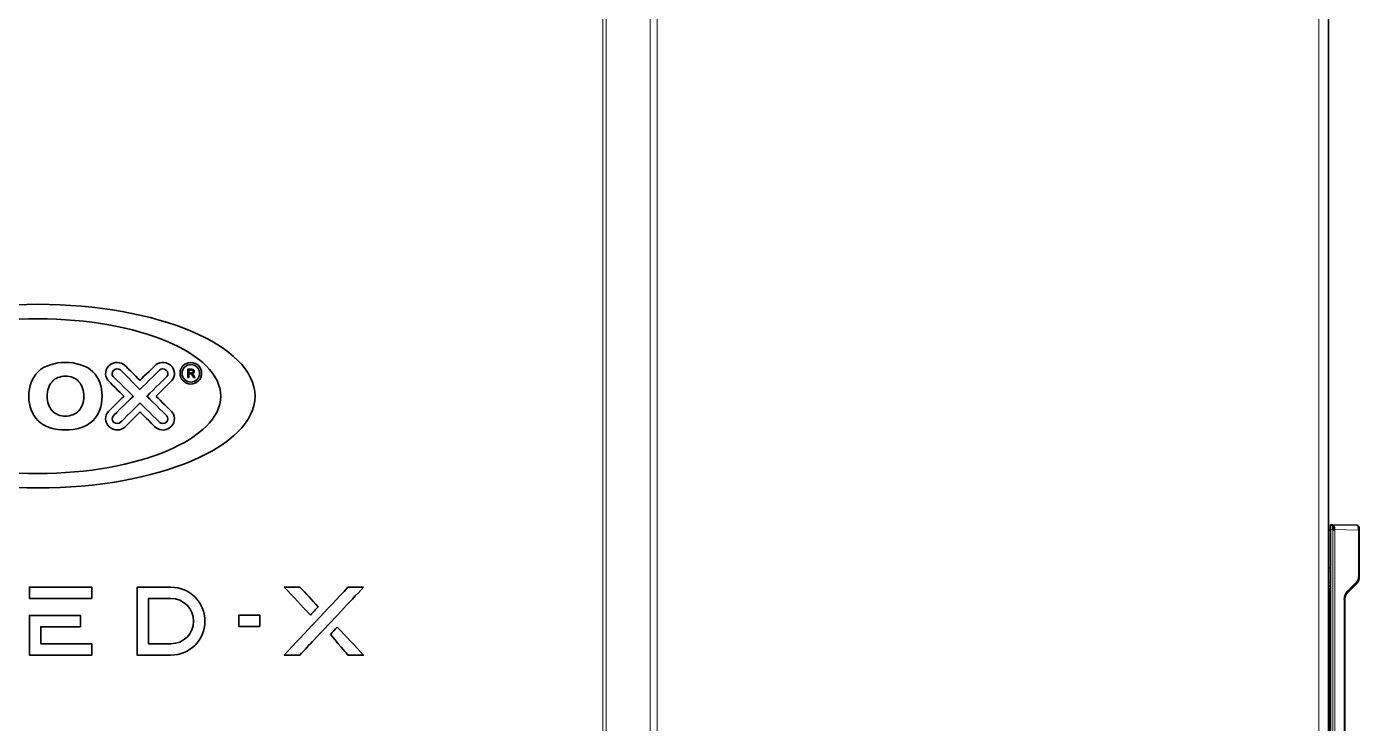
# Model space of a CAD drawing. Header units: inches. Extents: x -1096 to 3103, y -191 to 3207.
# Drawn here: x 1524.1 to 1800.4, y 1324.1 to 1468.5 of the extents above; entities that cross this region are included whole.
import ezdxf

# ---------------------------------------------------------------- set-up
doc = ezdxf.new("R2010")
doc.units = ezdxf.units.IN

msp = doc.modelspace()

# ---------------------------------------------------------------- linework, layer by layer
at = {"lineweight": 13}
for p, q in [((1643.55, 1895.14), (1643.55, 1263.14)), ((1644.26, 1895.14), (1644.26, 1263.14)), ((1653.38, 1895.14), (1653.38, 1263.14)), ((1654.79, 1895.14), (1654.79, 1263.14)), ((1791.96, 1636.62), (1791.96, 1263.14)), ((1794, 1383.14), (1793.96, 1383.14)), ((1794.89, 1364.28), (1794.36, 1364.29)), ((1794.89, 1364.28), (1794.89, 1252.81)), ((1795.25, 1364.29), (1800.22, 1364.2)), ((1795.25, 1364.28), (1795.25, 1252.81)), ((1800.22, 1364.2), (1800.36, 1364.2)), ((1800.22, 1354.47), (1800.22, 1364.2)), ((1800.22, 1354.47), (1800.36, 1354.47)), ((1794, 1353.31), (1794.36, 1353.32)), ((1797.95, 1351.58), (1799.78, 1353.41)), ((1794, 1350.56), (1794.12, 1350.57)), ((1794.12, 1350.57), (1794.12, 1251.72)), ((1794.12, 1350.57), (1794.36, 1350.57)), ((1797.22, 1349.81), (1797.36, 1349.81)), ((1797.22, 1252.98), (1797.22, 1349.81)), ((1793.96, 1327.14), (1794, 1327.14))]:
    msp.add_line(p, q, dxfattribs=at)
at = {"lineweight": 35}
for p, q in [((1793.96, 1895.14), (1793.96, 1263.14)), ((1793.96, 1385.14), (1794, 1385.14)), ((1794, 1385.14), (1794, 1383.14)), ((1794, 1383.14), (1794, 1327.14)), ((1794.71, 1365.28), (1794.36, 1365.29)), ((1794.36, 1364.29), (1794.36, 1365.29)), ((1794.71, 1365.28), (1799.87, 1365.19)), ((1800.36, 1364.2), (1800.36, 1364.69)), ((1794.36, 1364.22), (1794, 1364.21)), ((1794.36, 1364.29), (1794.36, 1252.75)), ((1795.25, 1364.29), (1795.25, 1364.28)), ((1800.36, 1354.47), (1800.36, 1364.2)), ((1794, 1352.56), (1794.36, 1352.57)), ((1797.95, 1351.23), (1799.78, 1353.05)), ((1797.36, 1252.98), (1797.36, 1349.81)), ((1797.38, 1350.07), (1797.37, 1350.01)), ((1794, 1327.14), (1794, 1325.14)), ((1794, 1325.14), (1793.96, 1325.14))]:
    msp.add_line(p, q, dxfattribs=at)
msp.add_arc((1799.86, 1364.69), 0.5, 0, 89, dxfattribs=at)
at = {"lineweight": 13}
for centre, major_axis, ratio, start_param, end_param in [((1844.81, 8513.34), (0, 7157.87), 0.99956, 3.134487, 3.134542), ((1794.11, 1351.82), (0.25, 0), 0.557599, 4.736607, 6.28319), ((1797.6, 1351.58), (-0.354, 0.354), 0.57735, 3.141593, 4.18879)]:
    msp.add_ellipse(centre, major_axis=major_axis, ratio=ratio, start_param=start_param, end_param=end_param, dxfattribs=at)
at = {"lineweight": 35}
for centre, major_axis, ratio, start_param, end_param in [((1798.72, 1354.47), (0.32, 1.46), 0.999392, 4.143856, 4.929694), ((1799.71, 1349.82), (1.18, 2.2), 0.998275, 1.275852, 2.062555), ((1799.42, 1353.41), (-0.354, 0.354), 0.57735, 3.141592, 4.18879)]:
    msp.add_ellipse(centre, major_axis=major_axis, ratio=ratio, start_param=start_param, end_param=end_param, dxfattribs=at)
for points, knots in [([(1526.47, 1410.99), (1501.68, 1410.99), (1481.47, 1402.44), (1481.47, 1381.47), (1501.68, 1372.92), (1551.25, 1372.92), (1571.47, 1381.47), (1571.47, 1402.44), (1551.25, 1410.99), (1526.47, 1410.99)], [0, 0, 0, 0, 0.25, 0.25, 0.5, 0.5, 0.75, 0.75, 1, 1, 1, 1]), ([(1526.46, 1375.92), (1505.59, 1375.92), (1488.56, 1383.12), (1488.56, 1400.79), (1505.59, 1407.99), (1547.34, 1407.99), (1564.37, 1400.79), (1564.37, 1383.12), (1547.34, 1375.92), (1526.46, 1375.92)], [0, 0, 0, 0, 0.25, 0.25, 0.5, 0.5, 0.75, 0.75, 1, 1, 1, 1]), ([(1532.18, 1398.95), (1530.1, 1398.95), (1527.79, 1398.3), (1526.51, 1397.01), (1525.23, 1395.72), (1524.59, 1394.04), (1524.59, 1389.85), (1525.23, 1388.15), (1526.5, 1386.87), (1527.77, 1385.58), (1530.09, 1384.94), (1534.26, 1384.94), (1536.58, 1385.58), (1539.14, 1388.15), (1539.78, 1389.85), (1539.78, 1394.03), (1539.14, 1395.72), (1536.57, 1398.3), (1534.26, 1398.95), (1532.18, 1398.95)], [0, 0, 0, 0, 0.125, 0.125, 0.125, 0.25, 0.25, 0.375, 0.375, 0.375, 0.5, 0.5, 0.625, 0.625, 0.75, 0.75, 0.875, 0.875, 1, 1, 1, 1]), ([(1550.95, 1391.94), (1550.95, 1391.94), (1553.38, 1394.33), (1554.23, 1395.18), (1555.04, 1395.98), (1554.9, 1397.62), (1553.95, 1398.38), (1552.78, 1399.3), (1551.35, 1398.93), (1550.7, 1398.27), (1550.18, 1397.75), (1547.62, 1395.24), (1547.62, 1395.24), (1547.62, 1395.24), (1545.06, 1397.76), (1543.82, 1399), (1542.23, 1399.28), (1540.11, 1397.16), (1540.46, 1395.76), (1541.88, 1394.33), (1544.29, 1391.94), (1544.29, 1391.94), (1544.29, 1391.94), (1541.84, 1389.51), (1540.32, 1387.99), (1540.26, 1386.59), (1542.21, 1384.64), (1543.78, 1384.84), (1545.2, 1386.26), (1547.63, 1388.68), (1547.63, 1388.68), (1547.63, 1388.68), (1550.08, 1386.25), (1550.65, 1385.67), (1551.27, 1385.05), (1552.74, 1384.43), (1554, 1385.57), (1555.2, 1386.65), (1554.76, 1388.18), (1553.53, 1389.42), (1550.95, 1391.94), (1550.95, 1391.94)], [0, 0, 0, 0, 0.0625, 0.0625, 0.0625, 0.125, 0.125, 0.125, 0.1875, 0.1875, 0.1875, 0.25, 0.25, 0.25, 0.3125, 0.3125, 0.375, 0.375, 0.4375, 0.4375, 0.5, 0.5, 0.5, 0.5625, 0.5625, 0.625, 0.625, 0.6875, 0.6875, 0.75, 0.75, 0.75, 0.8125, 0.8125, 0.8125, 0.875, 0.875, 0.875, 0.9375, 0.9375, 1, 1, 1, 1]), ([(1553.1, 1386.57), (1552.69, 1386.15), (1551.98, 1386.25), (1551.47, 1386.76), (1547.63, 1390.53), (1547.63, 1390.53), (1547.63, 1390.53), (1543.84, 1386.81), (1543.33, 1386.3), (1542.62, 1386.1), (1541.71, 1387), (1541.8, 1387.58), (1542.3, 1388.07), (1546.22, 1391.94), (1546.22, 1391.94), (1546.22, 1391.94), (1542.48, 1395.62), (1542.06, 1396.03), (1541.75, 1396.34), (1541.77, 1396.93), (1542.14, 1397.29), (1542.45, 1397.6), (1543.17, 1397.73), (1543.56, 1397.38), (1543.56, 1397.38), (1547.62, 1393.35), (1547.62, 1393.35), (1547.62, 1393.35), (1551.39, 1397.06), (1551.99, 1397.65), (1552.69, 1397.75), (1553.08, 1397.37), (1553.5, 1396.96), (1553.51, 1396.35), (1552.86, 1395.71), (1549.06, 1391.95), (1549.06, 1391.95), (1549.06, 1391.95), (1552.93, 1388.14), (1553.47, 1387.6), (1553.51, 1386.98), (1553.1, 1386.57)], [0, 0, 0, 0, 0.0625, 0.0625, 0.125, 0.125, 0.125, 0.1875, 0.1875, 0.25, 0.25, 0.3125, 0.3125, 0.375, 0.375, 0.375, 0.4375, 0.4375, 0.4375, 0.5, 0.5, 0.5, 0.5625, 0.5625, 0.5625, 0.625, 0.625, 0.625, 0.6875, 0.6875, 0.75, 0.75, 0.75, 0.8125, 0.8125, 0.875, 0.875, 0.875, 0.9375, 0.9375, 1, 1, 1, 1]), ([(1558.16, 1398.93), (1556.92, 1398.93), (1555.92, 1397.93), (1555.92, 1395.45), (1556.92, 1394.44), (1559.4, 1394.44), (1560.41, 1395.45), (1560.41, 1397.93), (1559.4, 1398.93), (1558.16, 1398.93)], [0, 0, 0, 0, 0.25, 0.25, 0.5, 0.5, 0.75, 0.75, 1, 1, 1, 1]), ([(1558.16, 1394.87), (1557.16, 1394.87), (1556.35, 1395.69), (1556.35, 1397.69), (1557.16, 1398.5), (1559.16, 1398.5), (1559.98, 1397.69), (1559.98, 1395.69), (1559.16, 1394.87), (1558.16, 1394.87)], [0, 0, 0, 0, 0.25, 0.25, 0.5, 0.5, 0.75, 0.75, 1, 1, 1, 1]), ([(1534.97, 1388.94), (1534.34, 1388.2), (1533.21, 1387.82), (1531.14, 1387.82), (1530.03, 1388.19), (1529.4, 1388.94), (1528.77, 1389.68), (1528.39, 1390.67), (1528.39, 1391.9), (1528.39, 1393.18), (1528.77, 1394.2), (1529.39, 1394.95), (1530.01, 1395.7), (1531.13, 1396.08), (1533.23, 1396.08), (1534.35, 1395.71), (1534.98, 1394.95), (1535.6, 1394.2), (1535.98, 1393.17), (1535.98, 1391.89), (1535.98, 1390.65), (1535.6, 1389.68), (1534.97, 1388.94)], [0, 0, 0, 0, 0.125, 0.125, 0.25, 0.25, 0.25, 0.375, 0.375, 0.375, 0.5, 0.5, 0.5, 0.625, 0.625, 0.75, 0.75, 0.75, 0.875, 0.875, 0.875, 1, 1, 1, 1]), ([(1558.54, 1396.53), (1558.51, 1396.55), (1558.46, 1396.58), (1558.41, 1396.61), (1558.56, 1396.63), (1558.68, 1396.68), (1558.76, 1396.77), (1558.84, 1396.85), (1558.88, 1396.95), (1558.88, 1397.07), (1558.88, 1397.16), (1558.85, 1397.24), (1558.81, 1397.32), (1558.76, 1397.39), (1558.7, 1397.45), (1558.62, 1397.48), (1558.54, 1397.51), (1558.43, 1397.52), (1558.28, 1397.52), (1558.28, 1397.52), (1557.54, 1397.52), (1557.54, 1397.52), (1557.54, 1397.52), (1557.54, 1395.85), (1557.54, 1395.85), (1557.54, 1395.85), (1557.76, 1395.85), (1557.76, 1395.85), (1557.76, 1395.85), (1557.76, 1396.59), (1557.76, 1396.59), (1557.76, 1396.59), (1558.02, 1396.59), (1558.02, 1396.59), (1558.08, 1396.59), (1558.12, 1396.59), (1558.14, 1396.58), (1558.17, 1396.58), (1558.21, 1396.56), (1558.24, 1396.54), (1558.27, 1396.52), (1558.31, 1396.48), (1558.35, 1396.43), (1558.4, 1396.38), (1558.45, 1396.3), (1558.51, 1396.2), (1558.51, 1396.2), (1558.73, 1395.85), (1558.73, 1395.85), (1558.73, 1395.85), (1559.01, 1395.85), (1559.01, 1395.85), (1559.01, 1395.85), (1558.72, 1396.31), (1558.72, 1396.31), (1558.66, 1396.39), (1558.6, 1396.47), (1558.54, 1396.53)], [0, 0, 0, 0, 0.052632, 0.052632, 0.052632, 0.105263, 0.105263, 0.105263, 0.157895, 0.157895, 0.157895, 0.210526, 0.210526, 0.210526, 0.263158, 0.263158, 0.263158, 0.315789, 0.315789, 0.315789, 0.368421, 0.368421, 0.368421, 0.421053, 0.421053, 0.421053, 0.473684, 0.473684, 0.473684, 0.526316, 0.526316, 0.526316, 0.578947, 0.578947, 0.578947, 0.631579, 0.631579, 0.631579, 0.684211, 0.684211, 0.684211, 0.736842, 0.736842, 0.736842, 0.789474, 0.789474, 0.789474, 0.842105, 0.842105, 0.842105, 0.894737, 0.894737, 0.894737, 0.947368, 0.947368, 0.947368, 1, 1, 1, 1]), ([(1558.24, 1396.78), (1558.24, 1396.78), (1557.76, 1396.78), (1557.76, 1396.78), (1557.76, 1396.78), (1557.76, 1397.34), (1557.76, 1397.34), (1557.76, 1397.34), (1558.29, 1397.34), (1558.29, 1397.34), (1558.41, 1397.34), (1558.5, 1397.31), (1558.56, 1397.26), (1558.62, 1397.21), (1558.65, 1397.14), (1558.65, 1397.07), (1558.65, 1397.01), (1558.63, 1396.96), (1558.6, 1396.92), (1558.57, 1396.87), (1558.53, 1396.84), (1558.47, 1396.82), (1558.42, 1396.79), (1558.34, 1396.78), (1558.24, 1396.78)], [0, 0, 0, 0, 0.125, 0.125, 0.125, 0.25, 0.25, 0.25, 0.375, 0.375, 0.375, 0.5, 0.5, 0.5, 0.625, 0.625, 0.625, 0.75, 0.75, 0.75, 0.875, 0.875, 0.875, 1, 1, 1, 1]), ([(1800.33, 1364.2), (1800.33, 1364.26), (1800.33, 1364.36), (1800.33, 1364.51), (1800.33, 1364.63), (1800.33, 1364.75), (1800.33, 1364.85), (1800.33, 1364.88), (1800.33, 1364.88)], [0, 0, 0, 0, 0.132912, 0.263476, 0.390789, 0.515356, 0.758901, 1, 1, 1, 1]), ([(1795.25, 1364.29), (1795.23, 1364.29), (1795.2, 1364.29), (1795.15, 1364.29), (1795.12, 1364.29), (1795.05, 1364.29), (1795.02, 1364.29), (1794.96, 1364.29), (1794.92, 1364.29), (1794.89, 1364.29)], [0, 0, 0, 0, 0.25, 0.25, 0.5, 0.5, 0.75, 0.75, 1, 1, 1, 1]), ([(1795.25, 1364.28), (1795.23, 1364.28), (1795.2, 1364.28), (1795.15, 1364.28), (1795.12, 1364.28), (1795.05, 1364.28), (1795.02, 1364.28), (1794.96, 1364.28), (1794.92, 1364.28), (1794.89, 1364.28)], [0, 0, 0, 0, 0.25, 0.25, 0.5, 0.5, 0.75, 0.75, 1, 1, 1, 1]), ([(1524.7, 1350.02), (1524.7, 1350.81), (1524.7, 1351.59), (1524.7, 1352.37), (1529.01, 1352.37), (1533.31, 1352.37), (1537.62, 1352.37), (1537.62, 1351.59), (1537.62, 1350.81), (1537.62, 1350.02), (1533.31, 1350.02), (1529.01, 1350.02), (1524.7, 1350.02)], [0, 0, 0, 0, 0.076903, 0.076903, 0.076903, 0.5, 0.5, 0.5, 0.576903, 0.576903, 0.576903, 1, 1, 1, 1]), ([(1554.05, 1352.36), (1554.05, 1352.36), (1547.01, 1352.36), (1547.01, 1352.36), (1547.01, 1352.36), (1547.01, 1352.36), (1547.01, 1352.36), (1547.01, 1352.36), (1547.01, 1350.01), (1547.01, 1350.01), (1547.01, 1340.63), (1547.01, 1340.63), (1547.01, 1338.28), (1547.01, 1338.28), (1547.01, 1338.28), (1549.36, 1338.28), (1549.36, 1338.28), (1554.05, 1338.28), (1554.05, 1338.28), (1557.94, 1338.28), (1561.09, 1341.43), (1561.09, 1349.21), (1557.94, 1352.36), (1554.05, 1352.36)], [0, 0, 0, 0, 0.111111, 0.111111, 0.111111, 0.222222, 0.222222, 0.222222, 0.333333, 0.333333, 0.444444, 0.444444, 0.555556, 0.555556, 0.555556, 0.666667, 0.666667, 0.777778, 0.777778, 0.777778, 0.888889, 0.888889, 1, 1, 1, 1]), ([(1593.97, 1352.38), (1592.89, 1352.38), (1591.81, 1352.38), (1590.74, 1352.38), (1586.33, 1347.69), (1581.93, 1342.99), (1577.53, 1338.3), (1578.6, 1338.3), (1579.68, 1338.3), (1580.75, 1338.3), (1581.73, 1339.33), (1582.7, 1340.37), (1583.67, 1341.41)], [0, 0, 0, 0, 0.107542, 0.107542, 0.107542, 0.750614, 0.750614, 0.750614, 0.858019, 0.858019, 0.858019, 1, 1, 1, 1]), ([(1582.96, 1346.59), (1581.15, 1348.52), (1579.34, 1350.45), (1577.53, 1352.38), (1578.6, 1352.38), (1579.68, 1352.38), (1580.76, 1352.38), (1582.03, 1351.03), (1583.3, 1349.67), (1584.57, 1348.31), (1584.03, 1347.74), (1583.5, 1347.17), (1582.96, 1346.59)], [0, 0, 0, 0, 0.415522, 0.415522, 0.415522, 0.584551, 0.584551, 0.584551, 0.876515, 0.876515, 0.876515, 1, 1, 1, 1]), ([(1794.36, 1352.21), (1794.36, 1352.21), (1794.34, 1352.19), (1794.31, 1352.16), (1794.26, 1352.11), (1794.22, 1352.05), (1794.19, 1351.99), (1794.17, 1351.94), (1794.16, 1351.91), (1794.15, 1351.88), (1794.14, 1351.86), (1794.14, 1351.83), (1794.13, 1351.81), (1794.13, 1351.78), (1794.12, 1351.76), (1794.12, 1351.73), (1794.12, 1351.71), (1794.12, 1351.69), (1794.12, 1351.68)], [0, 0, 0, 0, 0.009959, 0.114896, 0.246741, 0.369751, 0.483914, 0.589222, 0.632603, 0.675469, 0.717821, 0.759659, 0.800986, 0.841802, 0.882111, 0.921915, 0.961213, 1, 1, 1, 1]), ([(1797.36, 1349.81), (1797.36, 1349.85), (1797.37, 1349.92), (1797.37, 1350.02), (1797.39, 1350.13), (1797.41, 1350.24), (1797.44, 1350.35), (1797.47, 1350.46), (1797.51, 1350.57), (1797.56, 1350.68), (1797.62, 1350.79), (1797.69, 1350.9), (1797.76, 1351.01), (1797.85, 1351.12), (1797.92, 1351.19), (1797.95, 1351.23)], [0, 0, 0, 0, 0.062041, 0.123382, 0.186518, 0.251671, 0.319183, 0.389377, 0.462676, 0.539543, 0.620442, 0.705696, 0.796964, 0.895027, 1, 1, 1, 1]), ([(1554.05, 1340.63), (1554.05, 1340.63), (1549.36, 1340.63), (1549.36, 1340.63), (1549.36, 1340.63), (1549.36, 1350.01), (1549.36, 1350.01), (1549.36, 1350.01), (1554.05, 1350.01), (1554.05, 1350.01), (1556.64, 1350.01), (1558.75, 1347.91), (1558.75, 1342.73), (1556.64, 1340.63), (1554.05, 1340.63)], [0, 0, 0, 0, 0.2, 0.2, 0.2, 0.4, 0.4, 0.4, 0.6, 0.6, 0.6, 0.8, 0.8, 1, 1, 1, 1]), ([(1527.05, 1340.64), (1527.05, 1341.81), (1527.05, 1342.98), (1527.05, 1344.16), (1529.79, 1344.16), (1532.53, 1344.16), (1535.27, 1344.16), (1535.27, 1344.94), (1535.27, 1345.72), (1535.27, 1346.5), (1532.53, 1346.5), (1529.79, 1346.5), (1527.05, 1346.5), (1527.05, 1346.5), (1527.05, 1346.5), (1527.05, 1346.5), (1526.27, 1346.5), (1525.48, 1346.5), (1524.7, 1346.5), (1524.7, 1344.55), (1524.7, 1342.59), (1524.7, 1340.64), (1524.7, 1340.64), (1524.7, 1340.64), (1524.7, 1340.64), (1524.7, 1339.85), (1524.7, 1339.07), (1524.7, 1338.29), (1524.7, 1338.29), (1524.7, 1338.29), (1525.48, 1338.29), (1526.27, 1338.29), (1530.57, 1338.29), (1534.09, 1338.29), (1537.62, 1338.29), (1537.62, 1339.07), (1537.62, 1339.85), (1537.62, 1340.64), (1534.09, 1340.64), (1530.57, 1340.64), (1527.05, 1340.64)], [0, 0, 0, 0, 0.059985, 0.059985, 0.059985, 0.200003, 0.200003, 0.200003, 0.239992, 0.239992, 0.239992, 0.38001, 0.38001, 0.38001, 0.380016, 0.380016, 0.380016, 0.420006, 0.420006, 0.420006, 0.519986, 0.519986, 0.519986, 0.519987, 0.519987, 0.519987, 0.559977, 0.559977, 0.559977, 0.559978, 0.559978, 0.599968, 0.599968, 0.779989, 0.779989, 0.779989, 0.819979, 0.819979, 0.819979, 1, 1, 1, 1]), ([(1568.14, 1344.24), (1568.14, 1345.03), (1568.14, 1345.81), (1568.14, 1346.59), (1569.57, 1346.59), (1571.01, 1346.59), (1572.44, 1346.59), (1572.44, 1345.81), (1572.44, 1345.03), (1572.44, 1344.24), (1571.01, 1344.24), (1569.57, 1344.24), (1568.14, 1344.24)], [0, 0, 0, 0, 0.1764, 0.1764, 0.1764, 0.5, 0.5, 0.5, 0.6764, 0.6764, 0.6764, 1, 1, 1, 1]), ([(1588.53, 1344.09), (1590.34, 1342.16), (1592.15, 1340.23), (1593.97, 1338.3), (1592.89, 1338.3), (1591.82, 1338.3), (1590.74, 1338.3), (1590.25, 1338.82), (1589.75, 1339.35), (1587.12, 1342.58)], [0, 0, 0, 0, 0.595603, 0.595603, 0.595603, 0.837519, 0.837519, 0.837519, 1, 1, 1, 1])]:
    msp.add_open_spline(points, degree=3, knots=knots, dxfattribs=at)
for points, degree in [([(1794.71, 1365.28), (1794.72, 1365.28), (1794.73, 1365.28), (1794.75, 1365.27), (1794.77, 1365.24), (1794.79, 1365.21), (1794.8, 1365.17), (1794.82, 1365.11), (1794.83, 1365.06), (1794.84, 1364.99), (1794.86, 1364.92), (1794.87, 1364.84), (1794.87, 1364.76), (1794.88, 1364.67), (1794.89, 1364.58), (1794.89, 1364.48), (1794.89, 1364.39), (1794.89, 1364.33), (1794.89, 1364.29)], 3), ([(1794.71, 1365.28), (1794.73, 1365.28), (1794.77, 1365.28), (1794.82, 1365.26), (1794.87, 1365.24), (1794.92, 1365.21), (1794.97, 1365.16), (1795.02, 1365.11), (1795.06, 1365.05), (1795.1, 1364.99), (1795.14, 1364.91), (1795.17, 1364.83), (1795.19, 1364.75), (1795.22, 1364.66), (1795.23, 1364.57), (1795.24, 1364.48), (1795.25, 1364.38), (1795.25, 1364.32), (1795.25, 1364.29)], 3), ([(1794.92, 1365.21), (1794.82, 1365.26), (1794.72, 1365.28)], 2), ([(1800.22, 1364.2), (1800.22, 1364.23), (1800.22, 1364.29), (1800.21, 1364.37), (1800.21, 1364.45), (1800.2, 1364.54), (1800.19, 1364.62), (1800.17, 1364.69), (1800.16, 1364.77), (1800.14, 1364.84), (1800.12, 1364.91), (1800.09, 1364.97), (1800.07, 1365.03), (1800.04, 1365.08), (1800.01, 1365.12), (1799.98, 1365.15), (1799.94, 1365.17), (1799.91, 1365.19), (1799.88, 1365.19), (1799.87, 1365.19)], 3), ([(1799.78, 1353.05), (1799.82, 1353.09), (1799.89, 1353.17), (1799.98, 1353.29), (1800.06, 1353.41), (1800.14, 1353.54), (1800.2, 1353.67), (1800.25, 1353.8), (1800.29, 1353.93), (1800.32, 1354.06), (1800.35, 1354.2), (1800.36, 1354.33), (1800.36, 1354.42), (1800.36, 1354.47)], 3), ([(1583.67, 1341.41), (1587.84, 1345.85), (1590.9, 1349.11), (1593.97, 1352.38)], 3), ([(1794.12, 1351.68), (1794.12, 1351.64), (1794.12, 1351.56), (1794.12, 1351.43), (1794.12, 1351.29), (1794.12, 1351.15), (1794.12, 1351.01), (1794.12, 1350.86), (1794.12, 1350.72), (1794.12, 1350.62), (1794.12, 1350.57)], 3), ([(1587.12, 1342.58), (1587.59, 1343.08), (1588.06, 1343.59), (1588.53, 1344.09)], 3)]:
    msp.add_open_spline(points, degree=degree, dxfattribs=at)
at = {"lineweight": 13}
for points in [[(1794.89, 1364.29), (1794.89, 1364.29), (1794.89, 1364.29), (1794.89, 1364.28)], [(1794.36, 1356.35), (1794.24, 1356.35), (1794.12, 1356.35), (1794, 1356.35)]]:
    msp.add_open_spline(points, degree=3, dxfattribs=at)

doc.saveas('drawing.dxf')
